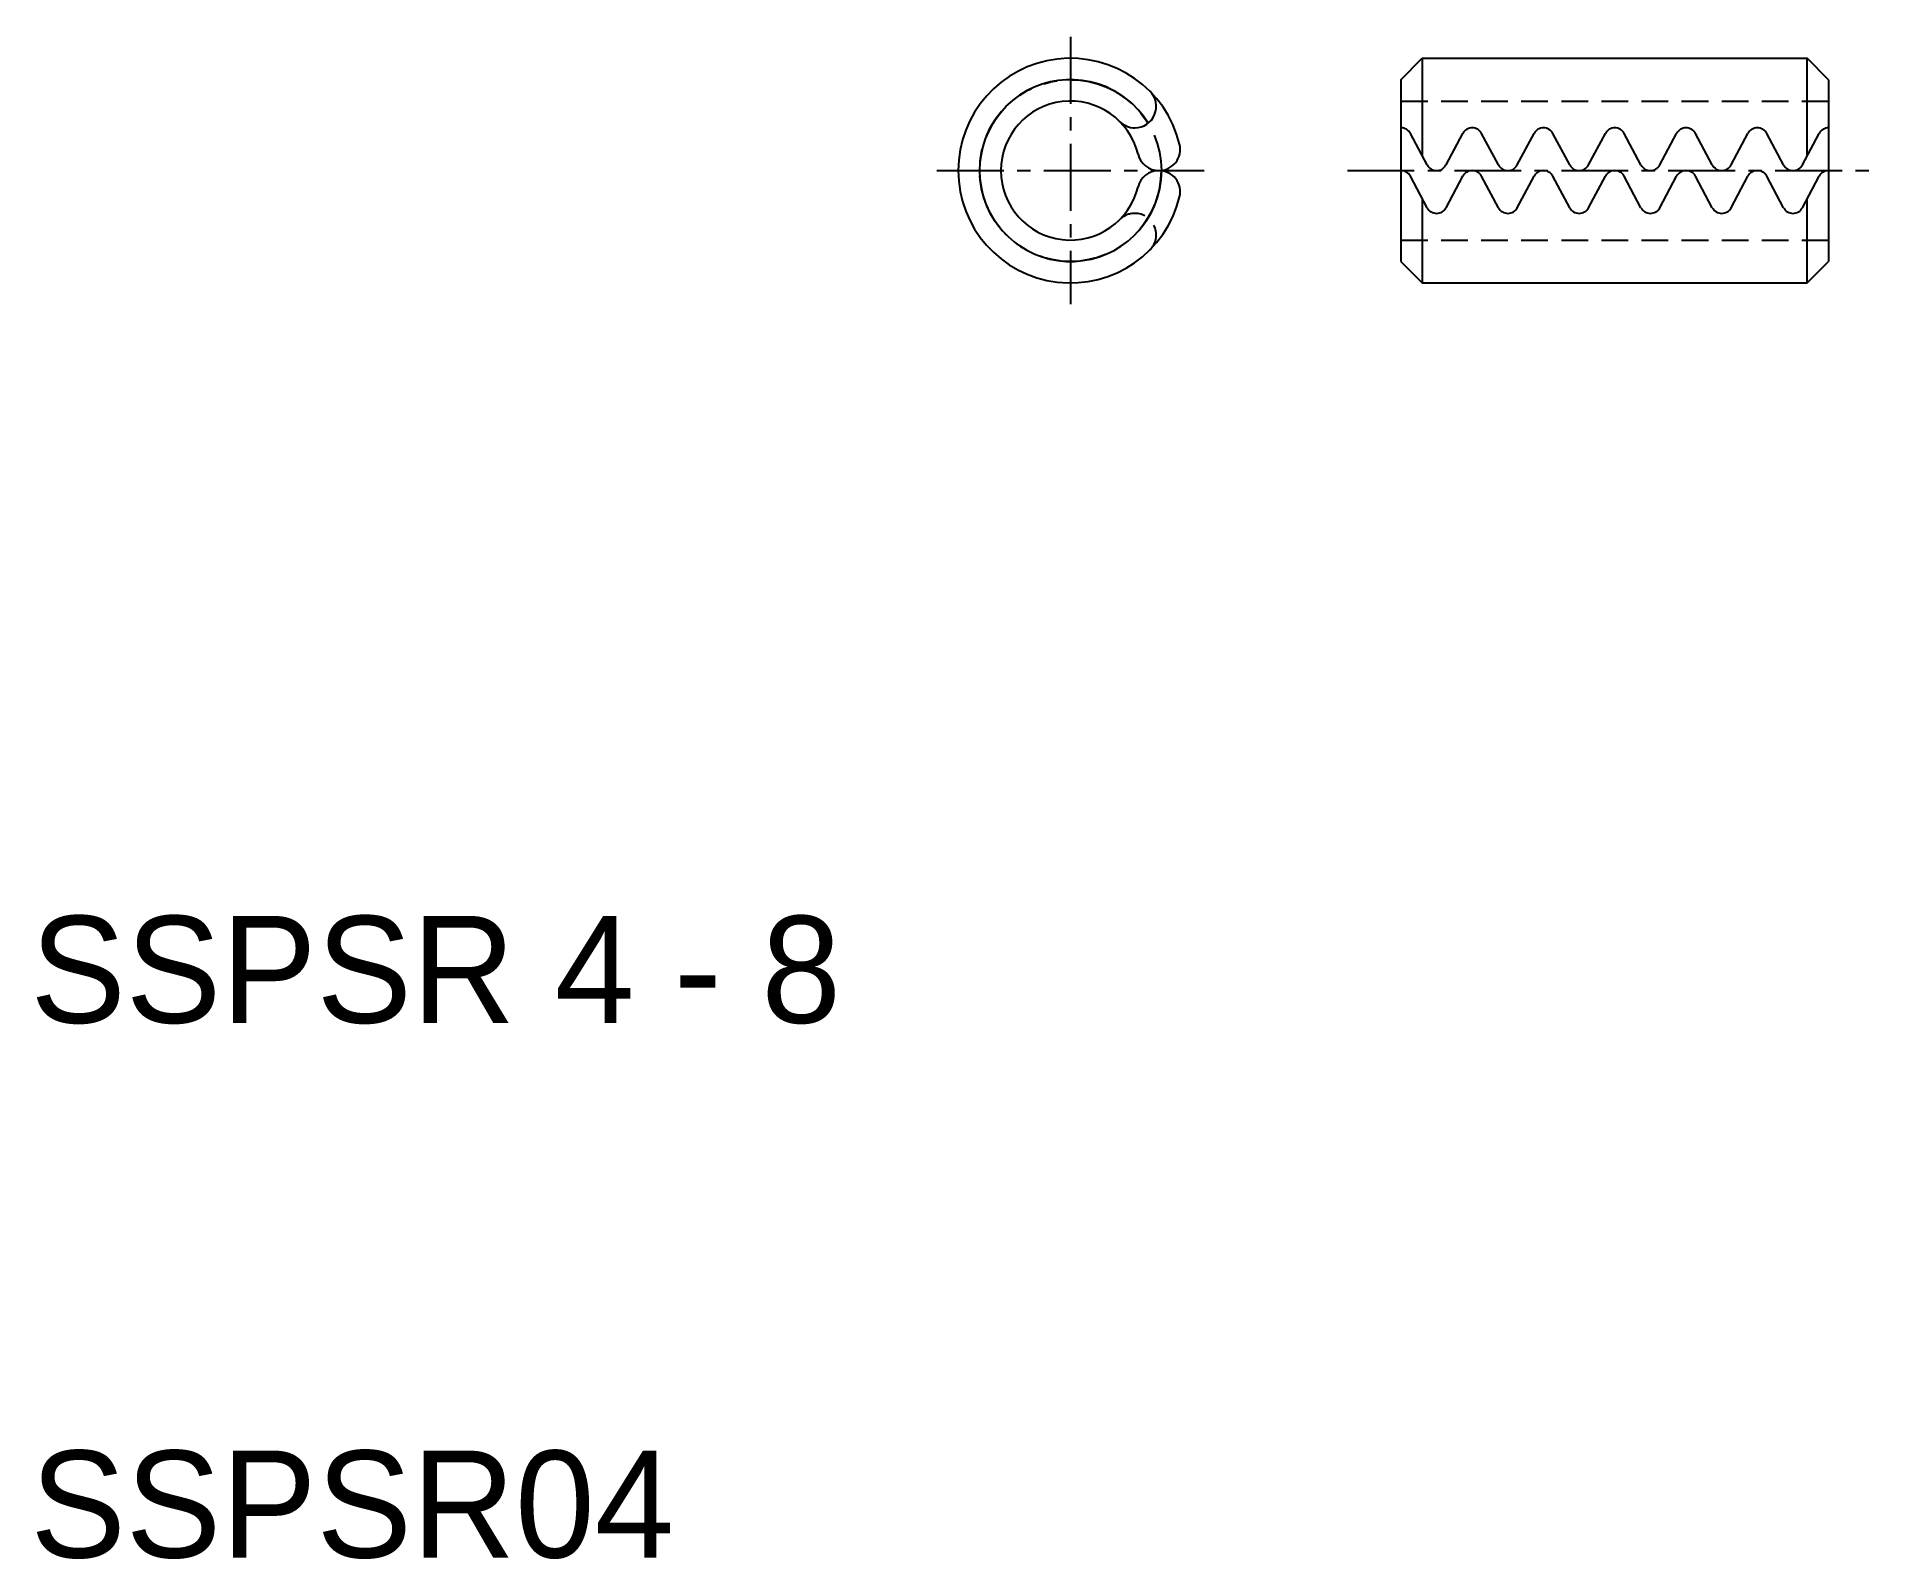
# Model space of a CAD drawing. Extents: x 10.1 to 44.6, y 10 to 38.4.
import ezdxf

# ---------------------------------------------------------------- set-up
doc = ezdxf.new("R2010")
doc.units = 0
doc.linetypes.add('CENTER', pattern=[2, 1.25, -0.25, 0.25, -0.25])
doc.linetypes.add('DASHED', pattern=[0.75, 0.5, -0.25])
doc.layers.get('0').update_dxf_attribs({"linetype": 'CONTINUOUS'})
doc.layers.add('CENTER', color=1, linetype='CENTER')

msp = doc.modelspace()

# ---------------------------------------------------------------- linework, layer by layer
at = {"color": 7, "linetype": 'CONTINUOUS'}
for p, q in [((35.635, 37.639), (36.035, 38.039)), ((36.035, 38.039), (43.235, 38.039)), ((36.035, 38.039), (36.035, 36.214)), ((43.235, 36.214), (43.235, 38.039)), ((43.635, 37.639), (43.235, 38.039)), ((35.635, 37.639), (35.635, 34.239)), ((43.635, 37.639), (43.635, 34.239)), ((30.658, 36.739), (30.658, 36.739)), ((36.125, 36.045), (35.811, 36.633)), ((36.478, 36.045), (36.791, 36.633)), ((37.458, 36.045), (37.144, 36.633)), ((37.811, 36.045), (38.125, 36.633)), ((38.791, 36.045), (38.478, 36.633)), ((39.144, 36.045), (39.458, 36.633)), ((40.125, 36.045), (39.811, 36.633)), ((40.478, 36.045), (40.791, 36.633)), ((41.458, 36.045), (41.144, 36.633)), ((41.811, 36.045), (42.125, 36.633)), ((42.791, 36.045), (42.478, 36.633)), ((43.144, 36.045), (43.458, 36.633)), ((31.107, 35.939), (31.107, 35.939)), ((31.107, 35.939), (31.107, 35.939)), ((36.125, 35.245), (35.811, 35.833)), ((36.478, 35.245), (36.791, 35.833)), ((37.458, 35.245), (37.144, 35.833)), ((37.811, 35.245), (38.125, 35.833)), ((38.791, 35.245), (38.478, 35.833)), ((39.144, 35.245), (39.458, 35.833)), ((40.125, 35.245), (39.811, 35.833)), ((40.478, 35.245), (40.791, 35.833)), ((41.458, 35.245), (41.144, 35.833)), ((41.811, 35.245), (42.125, 35.833)), ((42.791, 35.245), (42.478, 35.833)), ((43.144, 35.245), (43.458, 35.833)), ((36.035, 35.414), (36.035, 33.839)), ((43.235, 33.839), (43.235, 35.414)), ((35.635, 34.239), (36.035, 33.839)), ((43.235, 33.839), (43.635, 34.239)), ((36.035, 33.839), (43.235, 33.839))]:
    msp.add_line(p, q, dxfattribs=at)
at = {"color": 3, "linetype": 'DASHED'}
for p, q in [((35.635, 37.239), (43.635, 37.239)), ((30.658, 35.139), (30.658, 35.139)), ((35.635, 34.639), (43.635, 34.639))]:
    msp.add_line(p, q, dxfattribs=at)
at = {"color": 7, "linetype": 'CONTINUOUS'}
for centre, radius, start, end in [((29.454, 35.939), 2.1, 13.609, 346.391), ((29.454, 35.939), 1.7, 31.3882, 359.9037), ((30.658, 37.139), 0.4, 270, 44.9009), ((29.454, 35.939), 1.3, 13.609, 346.391), ((30.658, 37.139), 0.4, 224.9009, 270), ((35.635, 36.539), 0.2, 28.0725, 90), ((36.968, 36.539), 0.2, 90, 151.9275), ((36.968, 36.539), 0.2, 28.0725, 90), ((38.301, 36.539), 0.2, 90, 151.9275), ((38.301, 36.539), 0.2, 28.0725, 90), ((39.635, 36.539), 0.2, 90, 151.9275), ((39.635, 36.539), 0.2, 28.0725, 90), ((40.968, 36.539), 0.2, 90, 151.9275), ((40.968, 36.539), 0.2, 28.0725, 90), ((42.301, 36.539), 0.2, 90, 151.9275), ((42.301, 36.539), 0.2, 28.0725, 90), ((43.635, 36.539), 0.2, 90, 151.9275), ((31.107, 36.339), 0.4, 193.609, 270), ((31.107, 36.339), 0.4, 270, 13.609), ((31.107, 35.539), 0.4, 90, 166.391), ((31.107, 35.539), 0.4, 346.391, 90), ((35.635, 35.739), 0.2, 28.0725, 90), ((36.301, 36.139), 0.2, 208.0725, 331.9275), ((36.968, 35.739), 0.2, 90, 151.9275), ((36.968, 35.739), 0.2, 28.0725, 90), ((37.635, 36.139), 0.2, 208.0725, 331.9275), ((38.301, 35.739), 0.2, 90, 151.9275), ((38.301, 35.739), 0.2, 28.0725, 90), ((38.968, 36.139), 0.2, 208.0725, 331.9275), ((39.635, 35.739), 0.2, 90, 151.9275), ((39.635, 35.739), 0.2, 28.0725, 90), ((40.301, 36.139), 0.2, 208.0725, 331.9275), ((40.968, 35.739), 0.2, 90, 151.9275), ((40.968, 35.739), 0.2, 28.0725, 90), ((41.635, 36.139), 0.2, 208.0725, 331.9275), ((42.301, 35.739), 0.2, 90, 151.9275), ((42.301, 35.739), 0.2, 28.0725, 90), ((42.968, 36.139), 0.2, 208.0725, 331.9275), ((43.635, 35.739), 0.2, 90, 151.9275), ((36.301, 35.339), 0.2, 208.0725, 331.9275), ((37.635, 35.339), 0.2, 208.0725, 331.9275), ((38.968, 35.339), 0.2, 208.0725, 331.9275), ((40.301, 35.339), 0.2, 208.0725, 331.9275), ((41.635, 35.339), 0.2, 208.0725, 331.9275), ((42.968, 35.339), 0.2, 208.0725, 331.9275)]:
    msp.add_arc(centre, radius, start, end, dxfattribs=at)
at = {"color": 3, "linetype": 'DASHED'}
for start, end in [(90, 135.0991), (315.0991, 90)]:
    msp.add_arc((30.658, 34.739), 0.4, start, end, dxfattribs=at)
at = {"layer": 'CENTER', "color": 1, "linetype": 'CENTER'}
for p, q in [((29.454, 38.439), (29.454, 33.439)), ((26.956, 35.939), (31.952, 35.939)), ((34.635, 35.939), (44.635, 35.939))]:
    msp.add_line(p, q, dxfattribs=at)
msp.add_circle((29.454, 35.939), 1.7, dxfattribs=at)

# ---------------------------------------------------------------- texts
at = {"color": 7, "linetype": 'CONTINUOUS'}
for s, p in [('SSPSR 4 - 8', (10, 20)), ('SSPSR04', (10, 10))]:
    msp.add_text(s, height=2, dxfattribs=at).set_placement(p)

doc.saveas('drawing.dxf')
